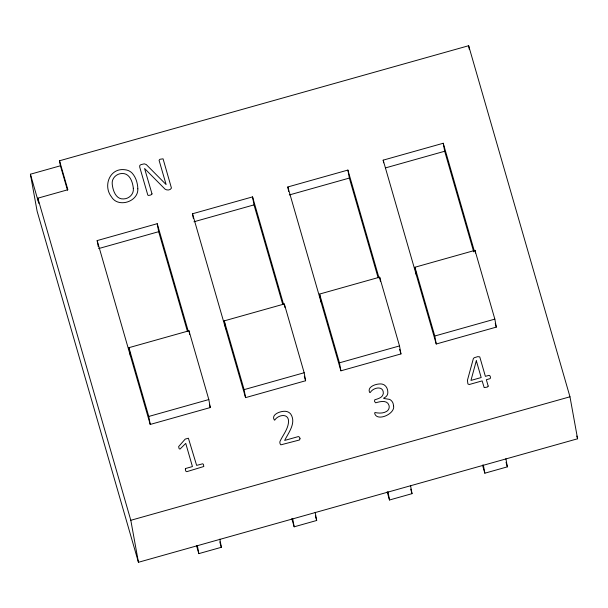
<?xml version="1.0" encoding="UTF-8"?>
<svg xmlns="http://www.w3.org/2000/svg" width="608" height="608" viewBox="0 0 608 608"><rect width="100%" height="100%" fill="white"/><g stroke="black" fill="none" stroke-linecap="round" stroke-linejoin="round"><path stroke-width="0.91" d="M59.516 160.778L468.646 45.722L569.97 396.788L577.6 438.771L138.442 562.278L37.118 211.212L30.4 174.222L60.428 165.779L59.516 160.778L67.876 189.734L37.848 198.178L38.76 203.178L30.4 174.222M98.291 246.802L97.158 240.586L157.214 223.698L188.077 330.63M193.306 218.219L192.5 213.773L252.556 196.886L283.678 304.73M288.648 191.406L287.835 186.96L347.89 170.073L379.02 277.917M383.663 162.815L383.177 160.147L443.232 143.26L474.354 251.104M98.618 248.581L158.673 231.694L157.214 223.698M193.952 221.768L254.007 204.881L252.556 196.886M289.294 194.955L349.349 178.068L347.89 170.073M385.54 167.892L444.684 151.255L443.232 143.26M130.378 355.68L128.926 347.677L188.982 330.79L208.825 399.555L210.284 407.55L150.222 424.445L97.158 240.586M225.72 328.867L224.261 320.864L284.316 303.977L304.167 372.742L305.619 380.745L245.564 397.632L192.5 213.773M321.054 302.054L319.603 294.059L379.658 277.164L399.502 345.929L400.953 353.932L340.898 370.819L287.835 186.96M416.389 275.242L414.937 267.246L474.992 250.352L494.844 319.116L496.295 327.119L436.24 344.006L383.177 160.147M150.222 424.445L148.77 416.45L208.825 399.555M245.564 397.632L244.112 389.637L304.167 372.742M340.898 370.819L339.446 362.824L399.502 345.929M436.24 344.006L434.788 336.011L494.844 319.116M138.442 562.278L130.811 520.296L569.97 396.788M196.475 545.482L198.824 553.63L221.342 547.291L219.86 539.114M291.81 518.67L294.166 526.817L316.684 520.478L315.195 512.301M387.152 491.857L389.5 500.004L412.019 493.666L410.537 485.488M482.486 465.044L484.842 473.191L507.361 466.853L505.871 458.675M576.81 436.035L577.6 438.771M495.246 323.494L496.295 327.119M444.684 151.255L473.716 251.849M506.054 462.331L507.361 466.853M414.937 267.246L434.788 336.011M399.654 349.402L400.953 353.932M349.349 178.068L378.115 277.757M410.719 489.144L412.019 493.666M319.603 294.059L339.446 362.824M304.312 376.215L305.619 380.745M254.007 204.881L282.781 304.57M315.377 515.956L316.684 520.478M224.261 320.864L244.112 389.637M209.494 404.837L210.284 407.55M158.673 231.694L187.439 331.383M219.777 541.865L221.342 547.291M128.926 347.677L148.77 416.45M60.428 165.779L67.48 190.213M37.848 198.178L130.811 520.296M468.646 45.722L469.323 49.453M474.992 250.352L475.479 253.019M483.352 465.014L484.842 473.191M379.658 277.164L380.464 281.61M388.018 491.826L389.5 500.004M284.316 303.977L284.962 307.534M292.676 518.639L294.166 526.817M188.982 330.79L189.628 334.347M197.342 545.444L198.824 553.63M300.018 438.756L299.432 439.994L280.82 444.843C279.984 443.969 279.627 442.556 279.999 441.393C283.024 434.826 288.42 428.769 288.564 421.215C288.412 412.794 278.038 414.846 274.725 420.113L274.383 420.113C270.309 414.109 282.332 410.157 286.839 411.555A7.509 7.25 -10.3 0 1 290.829 414.208C296.446 422.97 288.511 432.691 284.658 440.428L298.414 436.559L299.584 437.258L300.018 438.756M133.312 188.26C134.094 193.99 129.162 198.801 123.584 198.93C115.771 199.492 112.837 190.304 112.222 184.072C111.53 178.418 116.386 173.63 121.904 173.508C129.679 172.968 132.719 182.012 133.312 188.26M488.194 386.118L487.282 387.114L484.173 387.592L482.144 380.889L469.209 384.53L467.902 383.952L467.43 380.289L473.358 358.598L474.164 357.762L477.782 356.63L479.765 356.896L485.382 376.36L488.946 375.356L489.736 375.584L490.36 376.77L490.466 378.062L489.911 378.7L486.347 379.704L488.194 386.118M393.551 405.772C395.565 413.957 376.322 422.302 374.612 413.014L375.022 412.543C378.898 413.311 383.093 413.508 386.62 411.418A5.449 5.267 -10.3 0 0 388.976 405.308C387.159 399.638 379.871 401.546 375.638 402.83L374.543 401.44L374.703 399.806C378.077 398.749 382.546 397.761 383.306 393.665C383.899 385.236 373.213 387.311 370.211 392.57L369.603 392.426C366.692 386.247 377.629 383.154 382.174 384.081C385.844 384.856 387.858 388.664 387.836 392.19C388.01 399.775 377.12 397.381 389.675 399.403A7.418 7.159 -10.3 0 1 393.171 403.72L393.551 405.772M151.992 193.838L151.696 194.522L150.092 195.183L148.382 195.449L147.79 195.024L139.665 166.888L139.832 165.384L140.927 164.646L144.256 163.841L146.224 164.517L166.121 184.566L159.06 160.284L159.95 159.273L163.066 158.825L171.448 188.085C170.073 190.874 165.452 190.494 163.864 187.948L144.567 168.492L151.992 193.838M185.334 469.011L185.721 471.056L186.778 471.679L203.802 466.503L203.437 464.466L202.753 463.782L196.635 465.386L188.396 438.216L185.197 439.105L178.615 446.606L179.124 448.681L179.983 449.107L185.744 443.384L192.432 466.572L185.835 468.426L185.334 469.011M137.834 188.83C138.442 201.81 117.982 208.217 111.446 196.81C102.79 185.85 109.79 167.588 124.959 169.746A11.476 11.081 -10.3 0 1 132.255 173.242C135.987 177.498 137.666 183.244 137.834 188.83M476.3 360.825L470.964 380.418L481.179 377.545L476.345 360.81"/></g></svg>
